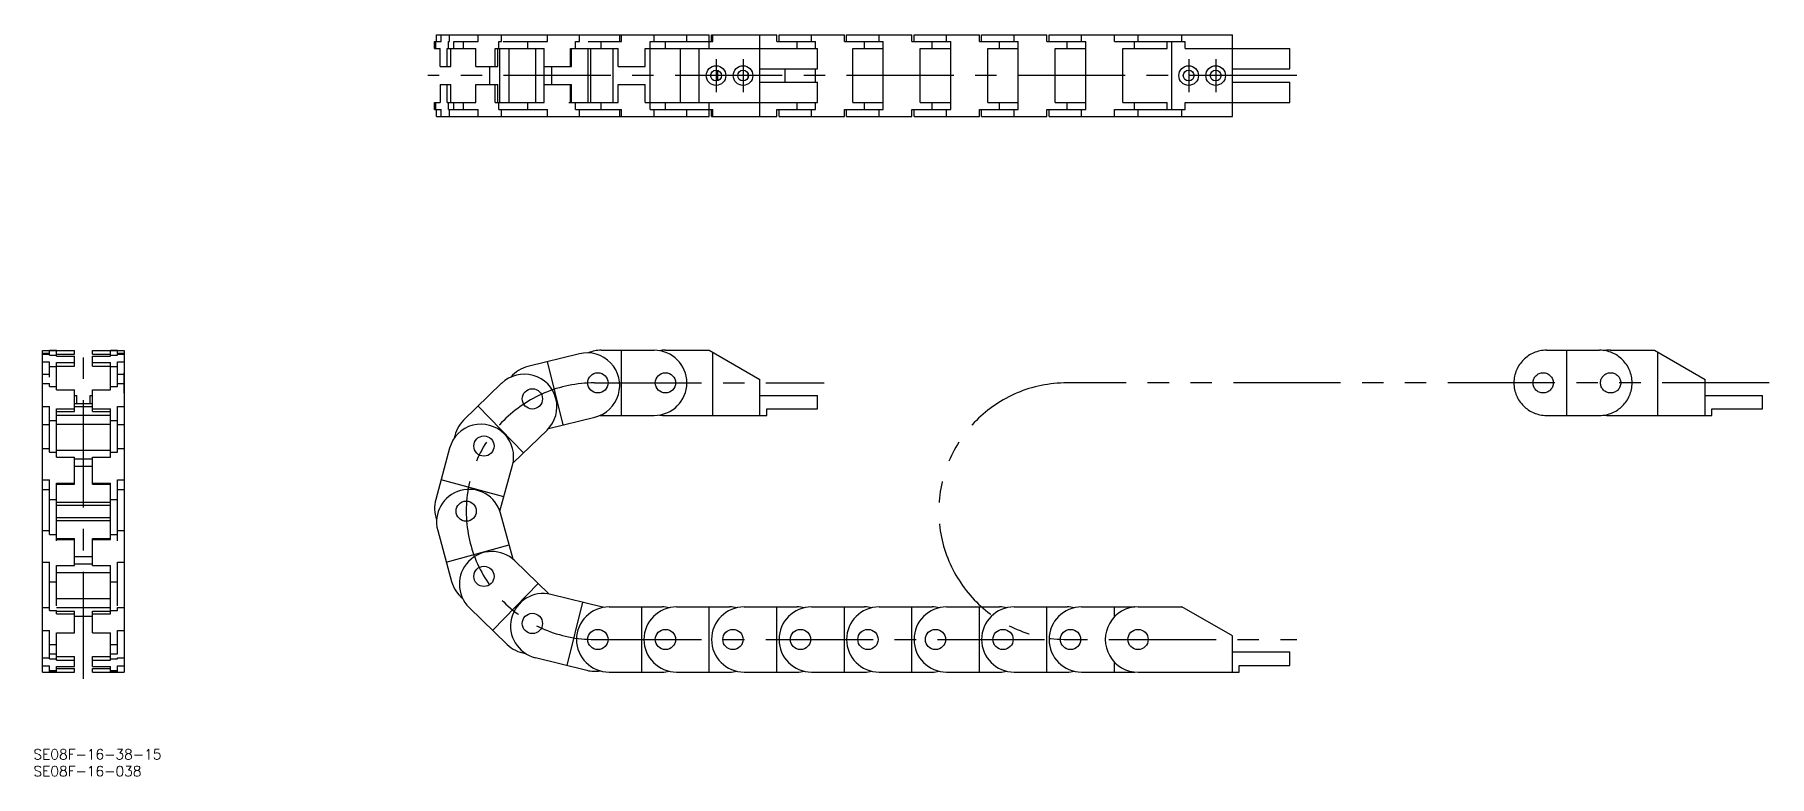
# Model space of a CAD drawing. Extents: x -27 to 487, y -31 to 189.
import ezdxf

# ---------------------------------------------------------------- set-up
doc = ezdxf.new("R2010")
doc.units = 0
doc.linetypes.add('CENTER', pattern=[50.8, 31.75, -6.35, 6.35, -6.35])
doc.linetypes.add('PHANTOM', pattern=[63.5, 31.75, -6.35, 6.35, -6.35, 6.35, -6.35])
doc.layers.get('0').update_dxf_attribs({"linetype": 'CONTINUOUS'})
doc.layers.add('CENTER', color=1, linetype='CENTER')
doc.styles.get("Standard").update_dxf_attribs({"font": 'txt.shx', "height": 3, "bigfont": 'bigfont.shx'})

msp = doc.modelspace()

# ---------------------------------------------------------------- linework, layer by layer
at = {"color": 7, "linetype": 'CONTINUOUS'}
for p, q in [((91.91, 184.71), (91.91, 186.76)), ((91.91, 186.76), (93.83, 186.76)), ((92.25, 184.71), (92.25, 186.76)), ((92.51, 186.76), (92.51, 188.81)), ((92.51, 188.81), (173.31, 188.81)), ((93.83, 186.76), (93.83, 188.81)), ((96.06, 184.71), (96.06, 186.76)), ((96.06, 186.76), (96.38, 186.76)), ((96.38, 186.76), (96.38, 188.81)), ((97.62, 184.71), (97.62, 186.76)), ((97.62, 186.76), (104.84, 186.76)), ((100.54, 184.71), (100.54, 186.76)), ((104.84, 186.76), (104.84, 188.81)), ((110.93, 184.71), (110.93, 186.76)), ((110.93, 186.76), (111.79, 186.76)), ((111.79, 186.76), (111.79, 188.81)), ((112.21, 186.76), (125.39, 186.76)), ((119.57, 184.71), (119.57, 186.76)), ((125.39, 186.76), (125.39, 188.81)), ((133.65, 184.71), (133.65, 186.76)), ((133.65, 186.76), (134.82, 186.76)), ((134.82, 186.76), (134.82, 188.81)), ((137.44, 186.76), (147.31, 186.76)), ((141.31, 184.71), (141.31, 186.76)), ((146.76, 186.76), (146.76, 188.81)), ((147.31, 186.76), (147.31, 188.81)), ((155.81, 166.66), (155.81, 186.76)), ((155.81, 186.76), (174.31, 186.76)), ((157.01, 186.76), (157.01, 188.81)), ((160.31, 184.71), (160.31, 186.76)), ((166.66, 186.76), (166.66, 188.81)), ((173.31, 184.71), (173.31, 188.81)), ((173.96, 186.76), (173.96, 188.81)), ((173.96, 188.81), (193.31, 188.81)), ((174.31, 186.76), (174.31, 188.81)), ((188.31, 164.61), (188.31, 188.81)), ((193.31, 186.76), (193.31, 188.81)), ((193.31, 186.76), (204.81, 186.76)), ((193.96, 186.76), (193.96, 188.81)), ((193.96, 188.81), (213.31, 188.81)), ((199.31, 184.71), (199.31, 186.76)), ((203.61, 186.76), (203.61, 188.81)), ((204.81, 184.71), (204.81, 186.76)), ((213.31, 186.76), (213.31, 188.81)), ((213.31, 186.76), (224.81, 186.76)), ((213.96, 186.76), (213.96, 188.81)), ((213.96, 188.81), (233.31, 188.81)), ((219.31, 184.71), (219.31, 186.76)), ((223.61, 186.76), (223.61, 188.81)), ((224.81, 166.66), (224.81, 186.76)), ((233.31, 186.76), (233.31, 188.81)), ((233.31, 186.76), (244.81, 186.76)), ((233.96, 186.76), (233.96, 188.81)), ((233.96, 188.81), (253.31, 188.81)), ((239.31, 184.71), (239.31, 186.76)), ((243.61, 186.76), (243.61, 188.81)), ((244.81, 166.66), (244.81, 186.76)), ((253.31, 186.76), (253.31, 188.81)), ((253.31, 186.76), (264.81, 186.76)), ((253.96, 186.76), (253.96, 188.81)), ((253.96, 188.81), (273.31, 188.81)), ((259.31, 184.71), (259.31, 186.76)), ((263.61, 186.76), (263.61, 188.81)), ((264.81, 166.66), (264.81, 186.76)), ((273.31, 186.76), (273.31, 188.81)), ((273.31, 186.76), (284.81, 186.76)), ((273.96, 186.76), (273.96, 188.81)), ((273.96, 188.81), (328.31, 188.81)), ((279.31, 184.71), (279.31, 186.76)), ((283.61, 186.76), (283.61, 188.81)), ((284.81, 166.66), (284.81, 186.76)), ((293.31, 186.76), (293.31, 188.81)), ((293.31, 186.76), (293.31, 188.81)), ((293.31, 186.76), (293.31, 188.81)), ((293.31, 186.76), (314.31, 186.76)), ((299.31, 184.71), (299.31, 186.76)), ((300.31, 186.76), (300.31, 188.81)), ((308.96, 184.71), (308.96, 186.76)), ((310.31, 166.66), (310.31, 186.76)), ((313.31, 186.76), (313.31, 188.81)), ((314.31, 184.71), (314.31, 186.76)), ((328.31, 164.61), (328.31, 188.81)), ((91.91, 184.71), (93.56, 184.71)), ((93.56, 179.37), (93.56, 184.71)), ((95.67, 179.37), (95.67, 184.71)), ((95.67, 184.71), (104.13, 184.71)), ((96.73, 179.37), (96.73, 184.71)), ((104.13, 179.37), (104.13, 184.71)), ((109.86, 179.37), (109.86, 184.71)), ((109.86, 184.71), (124.42, 184.71)), ((110.62, 179.37), (110.62, 184.71)), ((111.21, 168.71), (111.21, 184.71)), ((114, 168.71), (114, 184.71)), ((121.88, 168.71), (121.88, 184.71)), ((124.39, 168.71), (124.39, 184.71)), ((132.19, 179.37), (132.19, 184.71)), ((132.19, 184.71), (146.31, 184.71)), ((132.45, 179.37), (132.45, 184.71)), ((137.38, 168.71), (137.38, 184.71)), ((138.24, 168.71), (138.24, 184.71)), ((144.81, 168.71), (144.81, 184.71)), ((146.31, 179.37), (146.31, 184.71)), ((154.31, 179.37), (154.31, 184.71)), ((154.31, 184.71), (205.31, 184.71)), ((164.81, 168.71), (164.81, 184.71)), ((170.31, 168.71), (170.31, 184.71)), ((205.31, 178.71), (205.31, 184.71)), ((215.81, 168.71), (215.81, 184.71)), ((215.81, 184.71), (224.81, 184.71)), ((235.81, 168.71), (235.81, 184.71)), ((235.81, 184.71), (244.81, 184.71)), ((255.81, 168.71), (255.81, 184.71)), ((255.81, 184.71), (264.81, 184.71)), ((275.81, 168.71), (275.81, 184.71)), ((275.81, 184.71), (284.81, 184.71)), ((295.81, 168.71), (295.81, 184.71)), ((295.81, 184.71), (308.96, 184.71)), ((314.31, 184.71), (345.31, 184.71)), ((345.31, 178.71), (345.31, 184.71)), ((93.56, 179.37), (96.73, 179.37)), ((104.13, 179.37), (110.62, 179.37)), ((108.31, 174.04), (108.31, 179.37)), ((124.42, 179.37), (132.45, 179.37)), ((126.7, 174.04), (126.7, 179.37)), ((146.31, 179.37), (154.31, 179.37)), ((175.81, 175.19), (175.81, 178.23)), ((184.81, 176.15), (184.81, 177.26)), ((188.31, 178.71), (205.31, 178.71)), ((195.81, 174.71), (195.81, 178.71)), ((204.81, 174.71), (204.81, 178.71)), ((328.31, 178.71), (345.31, 178.71)), ((93.56, 174.04), (96.73, 174.04)), ((93.56, 174.04), (93.56, 168.71)), ((95.67, 168.71), (95.67, 174.04)), ((96.73, 168.71), (96.73, 174.04)), ((104.13, 168.71), (104.13, 174.04)), ((104.13, 174.04), (110.62, 174.04)), ((109.86, 168.71), (109.86, 174.04)), ((110.62, 168.71), (110.62, 174.04)), ((124.42, 174.04), (132.45, 174.04)), ((132.19, 168.71), (132.19, 174.04)), ((132.45, 168.71), (132.45, 174.04)), ((146.31, 168.71), (146.31, 174.04)), ((146.31, 174.04), (154.31, 174.04)), ((154.31, 168.71), (154.31, 174.04)), ((188.31, 174.71), (205.31, 174.71)), ((205.31, 168.71), (205.31, 174.71)), ((328.31, 174.71), (345.31, 174.71)), ((345.31, 168.71), (345.31, 174.71)), ((91.91, 166.66), (91.91, 168.71)), ((91.91, 168.71), (93.56, 168.71)), ((91.91, 166.66), (93.83, 166.66)), ((92.25, 166.66), (92.25, 168.71)), ((92.51, 164.61), (92.51, 166.66)), ((92.51, 164.61), (173.31, 164.61)), ((93.83, 164.61), (93.83, 166.66)), ((95.67, 168.71), (104.13, 168.71)), ((96.06, 166.66), (96.06, 168.71)), ((96.06, 166.66), (104.84, 166.66)), ((96.38, 164.61), (96.38, 166.66)), ((97.62, 166.66), (97.62, 168.71)), ((100.54, 166.66), (100.54, 168.71)), ((104.84, 164.61), (104.84, 166.66)), ((109.86, 168.71), (124.42, 168.71)), ((110.93, 166.66), (110.93, 168.71)), ((110.93, 166.66), (125.39, 166.66)), ((111.79, 164.61), (111.79, 166.66)), ((119.57, 166.66), (119.57, 168.71)), ((125.39, 164.61), (125.39, 166.66)), ((131.66, 168.71), (146.31, 168.71)), ((133.65, 166.66), (133.65, 168.71)), ((133.65, 166.66), (147.31, 166.66)), ((134.82, 164.61), (134.82, 166.66)), ((141.31, 166.66), (141.31, 168.71)), ((146.76, 164.61), (146.76, 166.66)), ((147.31, 164.61), (147.31, 166.66)), ((154.31, 168.71), (205.31, 168.71)), ((155.81, 166.66), (174.31, 166.66)), ((157.01, 164.61), (157.01, 166.66)), ((160.31, 166.66), (160.31, 168.71)), ((166.66, 164.61), (166.66, 166.66)), ((173.31, 164.61), (173.31, 168.71)), ((173.96, 164.61), (173.96, 166.66)), ((173.96, 164.61), (193.31, 164.61)), ((174.31, 164.61), (174.31, 166.66)), ((193.31, 164.61), (193.31, 166.66)), ((193.31, 166.66), (204.81, 166.66)), ((193.96, 164.61), (193.96, 166.66)), ((193.96, 164.61), (213.31, 164.61)), ((199.31, 166.66), (199.31, 168.71)), ((203.61, 164.61), (203.61, 166.66)), ((204.81, 166.66), (204.81, 168.71)), ((213.31, 164.61), (213.31, 166.66)), ((213.31, 166.66), (224.81, 166.66)), ((213.96, 164.61), (213.96, 166.66)), ((213.96, 164.61), (233.31, 164.61)), ((215.81, 168.71), (224.81, 168.71)), ((219.31, 166.66), (219.31, 168.71)), ((223.61, 164.61), (223.61, 166.66)), ((233.31, 164.61), (233.31, 166.66)), ((233.31, 166.66), (244.81, 166.66)), ((233.96, 164.61), (233.96, 166.66)), ((233.96, 164.61), (253.31, 164.61)), ((235.81, 168.71), (244.81, 168.71)), ((239.31, 166.66), (239.31, 168.71)), ((243.61, 164.61), (243.61, 166.66)), ((253.31, 164.61), (253.31, 166.66)), ((253.31, 166.66), (264.81, 166.66)), ((253.96, 164.61), (253.96, 166.66)), ((253.96, 164.61), (273.31, 164.61)), ((255.81, 168.71), (264.81, 168.71)), ((259.31, 166.66), (259.31, 168.71)), ((263.61, 164.61), (263.61, 166.66)), ((273.31, 164.61), (273.31, 166.66)), ((273.31, 166.66), (284.81, 166.66)), ((273.96, 164.61), (273.96, 166.66)), ((273.96, 164.61), (328.31, 164.61)), ((275.81, 168.71), (284.81, 168.71)), ((279.31, 166.66), (279.31, 168.71)), ((283.61, 164.61), (283.61, 166.66)), ((293.31, 164.61), (293.31, 166.66)), ((293.31, 164.61), (293.31, 166.66)), ((293.31, 164.61), (293.31, 166.66)), ((293.31, 166.66), (314.31, 166.66)), ((295.81, 168.71), (308.96, 168.71)), ((299.31, 166.66), (299.31, 168.71)), ((300.31, 164.61), (300.31, 166.66)), ((308.96, 166.66), (308.96, 168.71)), ((313.31, 164.61), (313.31, 166.66)), ((314.31, 166.66), (314.31, 168.71)), ((314.31, 168.71), (345.31, 168.71)), ((-24.2, 95.3), (-14.77, 95.3)), ((-24.2, 0), (-24.2, 95.3)), ((-24.2, 94.52), (-22.15, 94.52)), ((-24.2, 94.24), (-22.15, 94.24)), ((-22.15, 93.95), (-22.15, 95.35)), ((-22.15, 95.35), (-20.1, 95.35)), ((-22.15, 93.95), (-20.1, 93.95)), ((-20.1, 93.6), (-20.1, 95.35)), ((-20.1, 94.2), (-14.77, 94.2)), ((-20.1, 93.6), (-14.77, 93.6)), ((-14.77, 94.2), (-14.77, 95.3)), ((-14.77, 90.63), (-14.77, 93.6)), ((-9.43, 94.2), (-9.43, 95.3)), ((-9.43, 95.3), (0, 95.3)), ((-9.43, 94.2), (-4.1, 94.2)), ((-9.43, 90.63), (-9.43, 93.6)), ((-9.43, 93.6), (-4.1, 93.6)), ((-4.1, 93.6), (-4.1, 95.35)), ((-4.1, 95.35), (-2.05, 95.35)), ((-4.1, 93.95), (-2.05, 93.95)), ((-2.05, 93.95), (-2.05, 95.35)), ((-2.05, 94.52), (0, 94.52)), ((-2.05, 94.24), (0, 94.24)), ((0, 95.3), (0, 0)), ((134.82, 94.29), (119.57, 90.56)), ((141.31, 95.35), (157.01, 95.35)), ((147.31, 76.05), (147.31, 95.35)), ((160.31, 95.4), (173.31, 95.4)), ((173.31, 95.4), (188.31, 86.74)), ((174.31, 76), (174.31, 94.82)), ((-24.21, 85.65), (-24.21, 88.65)), ((-24.21, 88.65), (-24.2, 88.65)), ((-24.2, 91.93), (-22.15, 91.93)), ((-24.2, 88.24), (-22.15, 88.24)), ((-22.15, 87.34), (-22.15, 91.93)), ((-22.15, 90.51), (-20.1, 90.51)), ((-20.1, 83.63), (-20.1, 91.69)), ((-20.1, 91.69), (-14.77, 91.69)), ((-20.1, 90.63), (-14.77, 90.63)), ((-9.43, 91.69), (-4.1, 91.69)), ((-9.43, 90.63), (-4.1, 90.63)), ((-4.1, 83.63), (-4.1, 91.69)), ((-4.1, 90.51), (-2.05, 90.51)), ((-2.05, 84.67), (-2.05, 91.93)), ((-2.05, 91.93), (0, 91.93)), ((-2.05, 88.24), (0, 88.24)), ((0, 88.65), (0.01, 88.65)), ((0.01, 82.65), (0.01, 88.65)), ((129.98, 73.24), (125.39, 91.98)), ((-24.21, 82.65), (-24.21, 85.65)), ((-24.21, 82.65), (-24.2, 82.65)), ((-24.2, 85.51), (-22.15, 85.51)), ((-22.15, 84.67), (-22.15, 85.51)), ((-22.15, 84.67), (-20.1, 84.67)), ((-20.1, 83.63), (-14.77, 83.63)), ((-14.77, 77.26), (-14.77, 83.63)), ((-9.43, 77.26), (-9.43, 83.63)), ((-9.43, 83.63), (-4.1, 83.63)), ((-4.1, 84.67), (-2.05, 84.67)), ((-2.05, 85.51), (0, 85.51)), ((111.79, 85.56), (100.54, 74.61)), ((188.31, 76), (188.31, 86.74)), ((-24.2, 78.74), (-22.15, 78.74)), ((-22.15, 65.14), (-22.15, 78.74)), ((-20.1, 63.7), (-20.1, 78.05)), ((-20.1, 78.05), (-14.77, 78.05)), ((-20.1, 77.26), (-14.77, 77.26)), ((-14.77, 81.95), (-14.1, 81.95)), ((-14.77, 79.6), (-9.43, 79.6)), ((-14.77, 78.7), (-9.43, 78.7)), ((-14.1, 79.6), (-14.1, 81.95)), ((-10.1, 79.6), (-10.1, 81.95)), ((-10.1, 81.95), (-9.43, 81.95)), ((-9.43, 78.05), (-4.1, 78.05)), ((-9.43, 77.26), (-4.1, 77.26)), ((-4.1, 63.7), (-4.1, 78.05)), ((-2.05, 65.14), (-2.05, 78.74)), ((-2.05, 78.74), (0, 78.74)), ((118.3, 64.96), (104.84, 78.79)), ((188.31, 82), (205.31, 82)), ((190.31, 76), (190.31, 78)), ((190.31, 78), (205.31, 78)), ((205.31, 78), (205.31, 82)), ((-24.2, 73.41), (-22.15, 73.41)), ((-22.15, 74.56), (-20.1, 74.56)), ((-20.1, 76.09), (-4.1, 76.09)), ((-20.1, 73.42), (-4.1, 73.42)), ((-4.1, 74.56), (-2.05, 74.56)), ((-2.05, 73.41), (0, 73.41)), ((125.7, 72.19), (139.4, 75.54)), ((141.31, 76.05), (157.01, 76.05)), ((160.31, 76), (190.31, 76)), ((115.14, 61.89), (125.25, 71.73)), ((-24.2, 66.3), (-22.15, 66.3)), ((-22.15, 65.14), (-20.1, 65.14)), ((-20.1, 65.75), (-4.1, 65.75)), ((-20.1, 63.7), (-14.77, 63.7)), ((-14.77, 55.69), (-14.77, 63.7)), ((-14.77, 63.17), (-9.43, 63.17)), ((-9.43, 55.69), (-9.43, 63.7)), ((-9.43, 63.7), (-4.1, 63.7)), ((-4.1, 65.14), (-2.05, 65.14)), ((-2.05, 66.3), (0, 66.3)), ((96.38, 66.35), (92.25, 51.2)), ((-24.2, 56.94), (-22.15, 56.94)), ((-22.15, 40.77), (-22.15, 56.94)), ((-14.77, 61.01), (-9.43, 61.01)), ((-2.05, 38.96), (-2.05, 56.94)), ((-2.05, 56.94), (0, 56.94)), ((112.45, 51.91), (93.83, 56.99)), ((111.29, 47.66), (115, 61.29)), ((-24.2, 54.12), (-22.15, 54.12)), ((-20.1, 38.96), (-20.1, 55.98)), ((-20.1, 55.98), (-14.77, 55.98)), ((-20.1, 55.69), (-14.77, 55.69)), ((-9.43, 55.98), (-4.1, 55.98)), ((-9.43, 55.69), (-4.1, 55.69)), ((-4.1, 39.32), (-4.1, 55.98)), ((-2.05, 54.12), (0, 54.12)), ((-22.15, 51.15), (-20.1, 51.15)), ((-20.1, 50.4), (-4.1, 50.4)), ((-20.1, 49.45), (-4.1, 49.45)), ((-4.1, 51.15), (-2.05, 51.15)), ((115.18, 33.44), (111.47, 47.06)), ((-24.2, 41.93), (-22.15, 41.93)), ((-20.1, 45.85), (-4.1, 45.85)), ((-20.1, 44.9), (-4.1, 44.9)), ((-2.05, 41.93), (0, 41.93)), ((92.85, 41.98), (96.98, 26.83)), ((-22.15, 40.77), (-20.1, 40.77)), ((-20.1, 39.61), (-14.77, 39.61)), ((-20.1, 39.32), (-14.77, 39.32)), ((-14.77, 31.6), (-14.77, 39.61)), ((-9.43, 31.6), (-9.43, 39.61)), ((-9.43, 39.61), (-4.1, 39.61)), ((-9.43, 39.32), (-4.1, 39.32)), ((-4.1, 40.77), (-2.05, 40.77)), ((95.4, 32.62), (114.02, 37.7)), ((-24.2, 32.57), (-22.15, 32.57)), ((-22.15, 18.3), (-22.15, 32.57)), ((-22.15, 32.13), (-22.15, 32.13)), ((-22.15, 32.13), (-22.15, 32.13)), ((-20.1, 19.67), (-20.1, 31.6)), ((-20.1, 31.6), (-14.77, 31.6)), ((-14.77, 34.29), (-9.43, 34.29)), ((-14.77, 32.13), (-9.43, 32.13)), ((-9.43, 31.6), (-4.1, 31.6)), ((-4.1, 17.25), (-4.1, 31.6)), ((-2.05, 19.67), (-2.05, 32.57)), ((-2.05, 32.57), (0, 32.57)), ((125.77, 23.17), (115.65, 33.02)), ((-22.15, 26.78), (-20.1, 26.78)), ((-20.1, 29.55), (-4.1, 29.55)), ((-4.1, 26.78), (-2.05, 26.78)), ((109.14, 12.42), (122.6, 26.25)), ((-20.1, 21.88), (-4.1, 21.88)), ((141.64, 19.31), (126.39, 23.04)), ((131.22, 1.99), (135.81, 20.74)), ((-24.2, 19.14), (-22.15, 19.14)), ((-22.15, 18.3), (-20.1, 18.3)), ((-20.1, 19.21), (-4.1, 19.21)), ((-20.1, 17.25), (-20.1, 18.3)), ((-20.1, 18.04), (-14.77, 18.04)), ((-20.1, 17.25), (-14.77, 17.25)), ((-14.77, 11.67), (-14.77, 18.04)), ((-14.77, 16.6), (-9.43, 16.6)), ((-9.43, 11.67), (-9.43, 18.04)), ((-9.43, 18.04), (-4.1, 18.04)), ((-9.43, 17.25), (-4.1, 17.25)), ((-4.1, 18.3), (-2.05, 18.3)), ((-2.05, 18.3), (-2.05, 19.14)), ((-2.05, 19.14), (0, 19.14)), ((113.44, 8.24), (102.19, 19.19)), ((143.61, 19.35), (159.31, 19.35)), ((153.31, 0.05), (153.31, 19.35)), ((163.61, 19.35), (179.31, 19.35)), ((173.31, 0.05), (173.31, 19.35)), ((183.61, 19.35), (199.31, 19.35)), ((193.31, 0.05), (193.31, 19.35)), ((203.61, 19.35), (219.31, 19.35)), ((213.31, 0.05), (213.31, 19.35)), ((223.61, 19.35), (239.31, 19.35)), ((233.31, 0.05), (233.31, 19.35)), ((243.61, 19.35), (259.31, 19.35)), ((253.31, 0.05), (253.31, 19.35)), ((263.61, 19.35), (279.31, 19.35)), ((273.31, 0.05), (273.31, 19.35)), ((283.61, 19.35), (299.32, 19.35)), ((293.31, 16.41), (293.31, 19.35)), ((300.31, 19.4), (313.31, 19.4)), ((328.31, 10.74), (313.31, 19.4)), ((-24.2, 12.37), (-22.15, 12.37)), ((-22.15, 3.96), (-22.15, 12.37)), ((-20.1, 3.61), (-20.1, 11.67)), ((-20.1, 11.67), (-14.77, 11.67)), ((-9.43, 11.67), (-4.1, 11.67)), ((-4.1, 3.61), (-4.1, 11.67)), ((-2.05, 5.45), (-2.05, 12.37)), ((-2.05, 12.37), (0, 12.37)), ((328.31, 0), (328.31, 10.74)), ((-22.15, 8.19), (-20.1, 8.19)), ((-22.15, 5.45), (-20.1, 5.45)), ((-4.1, 8.19), (-2.05, 8.19)), ((-4.1, 5.45), (-2.05, 5.45)), ((328.31, 6), (345.31, 6)), ((345.31, 2), (345.31, 6)), ((-24.2, 4.25), (-22.15, 4.25)), ((-24.2, 1.94), (-22.15, 1.94)), ((-24.2, 0), (-14.77, 0)), ((-22.15, 3.96), (-20.1, 3.96)), ((-22.15, 0), (-22.15, 1.94)), ((-22.15, 0.51), (-20.1, 0.51)), ((-22.15, 0.24), (-20.1, 0.24)), ((-20.1, 4.67), (-14.77, 4.67)), ((-20.1, 3.61), (-14.77, 3.61)), ((-20.1, 0), (-20.1, 1.7)), ((-20.1, 1.7), (-14.77, 1.7)), ((-20.1, 1.1), (-14.77, 1.1)), ((-14.77, 1.7), (-14.77, 4.67)), ((-14.77, 0), (-14.77, 1.1)), ((-9.43, 1.7), (-9.43, 4.67)), ((-9.43, 4.67), (-4.1, 4.67)), ((-9.43, 3.61), (-4.1, 3.61)), ((-9.43, 1.7), (-4.1, 1.7)), ((-9.43, 0), (-9.43, 1.1)), ((-9.43, 1.1), (-4.1, 1.1)), ((-9.43, 0), (0, 0)), ((-4.1, 3.96), (-2.05, 3.96)), ((-4.1, 0), (-4.1, 1.7)), ((-4.1, 0.51), (-2.05, 0.51)), ((-4.1, 0.24), (-2.05, 0.24)), ((-2.05, 3.96), (-2.05, 4.25)), ((-2.05, 4.25), (0, 4.25)), ((-2.05, 0), (-2.05, 1.94)), ((-2.05, 1.94), (0, 1.94)), ((137.05, 0.56), (121.8, 4.3)), ((143.61, 0.05), (159.31, 0.05)), ((163.61, 0.05), (179.31, 0.05)), ((183.61, 0.05), (199.31, 0.05)), ((203.61, 0.05), (219.31, 0.05)), ((223.61, 0.05), (239.31, 0.05)), ((243.61, 0.05), (259.31, 0.05)), ((263.61, 0.05), (279.31, 0.05)), ((283.61, 0.05), (299.32, 0.05)), ((293.31, 0.05), (293.31, 2.99)), ((300.31, 0), (330.31, 0)), ((330.31, 2), (345.31, 2)), ((330.31, 0), (330.31, 2))]:
    msp.add_line(p, q, dxfattribs=at)
at = {"color": 3, "linetype": 'PHANTOM'}
for p, q in [((421.31, 95.35), (437.01, 95.35)), ((427.31, 76.05), (427.31, 95.35)), ((440.31, 95.4), (453.31, 95.4)), ((453.31, 95.4), (468.31, 86.74)), ((454.31, 76), (454.31, 94.82)), ((487.31, 85.7), (279.29, 85.7)), ((468.31, 76), (468.31, 86.74)), ((468.31, 82), (485.31, 82)), ((470.31, 76), (470.31, 78)), ((470.31, 78), (485.31, 78)), ((485.31, 78), (485.31, 82)), ((421.31, 76.05), (437.01, 76.05)), ((440.31, 76), (470.31, 76))]:
    msp.add_line(p, q, dxfattribs=at)
at = {"color": 7, "linetype": 'CONTINUOUS'}
for centre, radius in [((175.31, 176.71), 2.9), ((175.31, 176.71), 1.6), ((183.31, 176.71), 2.9), ((183.31, 176.71), 1.6), ((315.31, 176.71), 2.9), ((315.31, 176.71), 1.6), ((323.31, 176.71), 2.9), ((323.31, 176.71), 1.6), ((140.31, 85.7), 3), ((160.31, 85.7), 3), ((120.89, 80.95), 3), ((106.56, 67), 3), ((101.29, 47.7), 3), ((106.56, 28.4), 3), ((120.89, 14.45), 3), ((140.31, 9.7), 3), ((160.31, 9.7), 3), ((180.31, 9.7), 3), ((200.31, 9.7), 3), ((220.31, 9.7), 3), ((240.31, 9.7), 3), ((260.31, 9.7), 3), ((280.31, 9.7), 3), ((300.31, 9.7), 3)]:
    msp.add_circle(centre, radius, dxfattribs=at)
at = {"color": 3, "linetype": 'PHANTOM'}
for centre in [(420.31, 85.7), (440.31, 85.7)]:
    msp.add_circle(centre, 3, dxfattribs=at)
at = {"color": 7, "linetype": 'CONTINUOUS'}
for centre, radius, start, end in [((137.11, 84.92), 9.65, 283.7531, 103.7532), ((141.31, 85.7), 9.65, 90, 113.3736), ((157.01, 85.7), 9.65, 270, 90), ((160.31, 85.7), 9.7, 89.9997, 100.6736), ((118.52, 78.64), 9.65, 314.2274, 134.2274), ((121.86, 81.18), 9.65, 103.7531, 139.8265), ((105.69, 63.81), 9.65, 344.7425, 164.7425), ((107.27, 67.69), 9.65, 134.2274, 170.3318), ((141.31, 85.7), 9.65, 267.7611, 270), ((160.31, 85.7), 9.7, 259.3264, 270.0003), ((102.16, 44.52), 9.65, 15.2575, 195.2575), ((101.56, 48.66), 9.65, 164.7425, 200.8468), ((108.92, 26.1), 9.65, 45.7726, 225.7725), ((106.29, 29.37), 9.65, 195.2575, 231.3619), ((124.09, 13.67), 9.65, 76.2469, 256.2468), ((143.61, 9.7), 9.65, 90, 270), ((139.34, 9.94), 9.65, 74.008, 76.2469), ((163.61, 9.7), 9.65, 90, 270), ((159.31, 9.7), 9.65, 77.1266, 90), ((183.61, 9.7), 9.65, 90, 270), ((179.31, 9.7), 9.65, 77.1266, 90), ((203.61, 9.7), 9.65, 90, 270), ((199.31, 9.7), 9.65, 77.1266, 90), ((223.61, 9.7), 9.65, 90, 270), ((219.31, 9.7), 9.65, 77.1266, 90), ((243.61, 9.7), 9.65, 90, 270), ((239.31, 9.7), 9.65, 77.1266, 90), ((263.61, 9.7), 9.65, 90, 270), ((259.31, 9.7), 9.65, 77.1266, 90), ((283.61, 9.7), 9.65, 90, 270), ((279.31, 9.7), 9.65, 77.1266, 90), ((300.31, 9.7), 9.7, 89.9997, 270.0003), ((299.31, 9.7), 9.65, 89.9038, 90), ((120.17, 15.15), 9.65, 225.7726, 261.8459), ((139.34, 9.94), 9.65, 256.2469, 279.6206), ((159.31, 9.7), 9.65, 270, 282.8735), ((179.31, 9.7), 9.65, 270, 282.8734), ((199.31, 9.7), 9.65, 270, 282.8734), ((219.31, 9.7), 9.65, 270, 282.8734), ((239.31, 9.7), 9.65, 270, 282.8735), ((259.31, 9.7), 9.65, 270, 282.8735), ((279.31, 9.7), 9.65, 270, 282.8734), ((299.31, 9.7), 9.65, 270, 270.0963)]:
    msp.add_arc(centre, radius, start, end, dxfattribs=at)
at = {"color": 3, "linetype": 'PHANTOM'}
for centre, radius, start, end in [((421.31, 85.7), 9.65, 90, 270), ((437.01, 85.7), 9.65, 270, 90), ((440.31, 85.7), 9.7, 89.9997, 100.6736), ((279.29, 47.7), 38, 90, 270), ((440.31, 85.7), 9.7, 259.3264, 270.0003)]:
    msp.add_arc(centre, radius, start, end, dxfattribs=at)
at = {"layer": 'CENTER', "color": 1, "linetype": 'CENTER'}
for p, q in [((175.31, 181.61), (175.31, 171.81)), ((183.31, 181.61), (183.31, 171.81)), ((315.31, 181.61), (315.31, 171.81)), ((323.31, 181.61), (323.31, 171.81)), ((347.31, 176.71), (89.91, 176.71)), ((-12.1, -2), (-12.1, 97.35)), ((139.29, 85.7), (207.31, 85.7)), ((139.29, 9.7), (347.31, 9.7))]:
    msp.add_line(p, q, dxfattribs=at)
msp.add_arc((139.29, 47.7), 38, 90, 270, dxfattribs=at)

# ---------------------------------------------------------------- texts
at = {"color": 7, "linetype": 'CONTINUOUS'}
for s, p in [('SE08F-16-38-15', (-26.92, -25.82)), ('SE08F-16-038', (-26.92, -30.82))]:
    msp.add_text(s, height=3, dxfattribs=at).set_placement(p)

doc.saveas('drawing.dxf')
